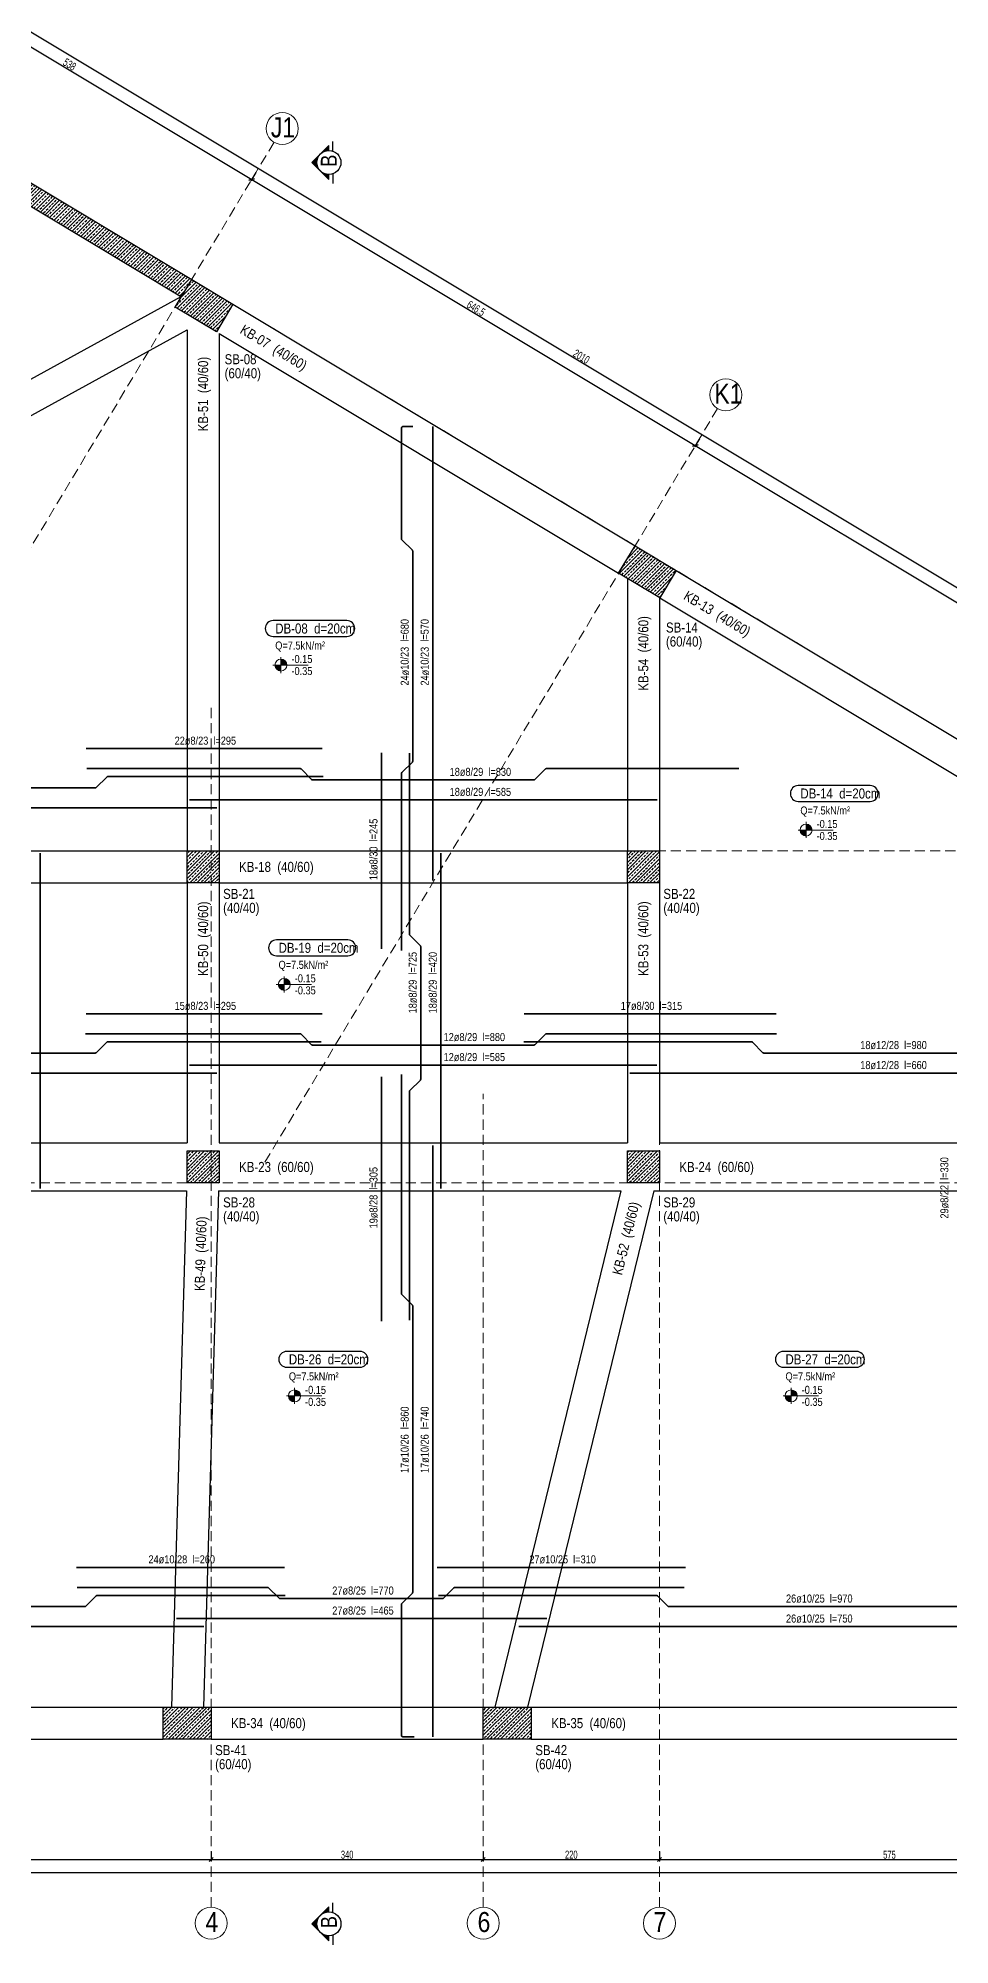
# Model space of a CAD drawing. Header units: millimetres. Extents: x 2068 to 9186, y 624 to 4235.
# Drawn here: x 3722 to 4861, y 624 to 3006 of the extents above; entities that cross this region are included whole.
import ezdxf
from ezdxf.enums import TextEntityAlignment as Align

# ---------------------------------------------------------------- set-up
doc = ezdxf.new("R2010")
doc.units = ezdxf.units.MM
doc.linetypes.add('DASHED', pattern=[19.05, 12.7, -6.35])
for name, color, linetype, lineweight in [('AKS BALONU (BEYKENT)', 7, 'Continuous', 20), ('AKS CIZGISI (BEYKENT)', 252, 'DASHED', 20), ('AKS NO (BEYKENT)', 3, 'Continuous', 20), ('AKS OLCU (BEYKENT)', 200, 'Continuous', 20), ('DONATI (BEYKENT)', 4, 'Continuous', 35), ('DONATI YAZISI (BEYKENT)', 3, 'Continuous', 20), ('DOSEME ISMI (BEYKENT)', 9, 'Continuous', 20), ('DOSEME PAFTA (BEYKENT)', 3, 'Continuous', 20), ('KESIT (BEYKENT)', 151, 'Continuous', 25), ('KESIT ISMI (BEYKENT)', 6, 'Continuous', 20), ('KIRIS (BEYKENT)', 2, 'Continuous', 30), ('KIRIS ISMI (BEYKENT)', 40, 'Continuous', 20), ('KOLON (BEYKENT)', 3, 'Continuous', 30), ('KOLON ISMI (BEYKENT)', 91, 'Continuous', 20), ('KOT CIZGI (BEYKENT)', 120, 'Continuous', 20), ('KOT YAZI (BEYKENT)', 7, 'Continuous', 20), ('PERDE (BEYKENT)', 6, 'Continuous', 30), ('TARAMA (BEYKENT)', 252, 'Continuous', 25), ('YAZI (BEYKENT)', 140, 'Continuous', 20)]:
    doc.layers.add(name, color=color, linetype=linetype, lineweight=lineweight)
doc.styles.add('DONATI YAZISI (BEYKENT)', font='')
doc.styles.add('DSMOLC-50', font='bahnschrift light condensed', dxfattribs={"width": 0.75, "height": 10})
doc.styles.add('KOT (BEYKENT)', font='')
doc.styles.add('YAZI (BEYKENT)', font='')
doc.styles.get('DONATI YAZISI (BEYKENT)').set_extended_font_data('Bahnschrift Light Condensed')
doc.styles.get('KOT (BEYKENT)').set_extended_font_data('Bahnschrift Light Condensed')
doc.styles.get('YAZI (BEYKENT)').set_extended_font_data('Bahnschrift Light Condensed')
doc.dimstyles.new('DSMOLC-50', dxfattribs={"dimtxt": 10, "dimasz": 5, "dimexe": 2, "dimexo": 2, "dimgap": 1, "dimtad": 1, "dimdec": 1, "dimrnd": 0.5, "dimzin": 12, "dimdsep": 46, "dimtxsty": 'DSMOLC-50', "dimblk": 'OBLIQUE', "dimblk1": 'OBLIQUE', "dimblk2": 'OBLIQUE', "dimcen": 0, "dimclrt": 7, "dimadec": 0, "dimazin": 0, "dimtfac": 1, "dimtdec": 4, "dimtix": 1, "dimtmove": 2, "dimatfit": 3, "dimfxl": 1, "dimtzin": 0, "dimarcsym": 0})
pattern_1 = [(45, (900.76, 27.5714), (-4.419417, 4.419417), []), (45, (905.1795, 27.5714), (-4.419417, 4.419417), [3.125, -1.5625])]

# ---------------------------------------------------------------- blocks, each defined once
blk = doc.blocks.new('_Oblique')
at = {"color": 0, "linetype": 'ByBlock', "lineweight": -2}
blk.add_line((-0.5, -0.5), (0.5, 0.5), dxfattribs=at)
blk = doc.blocks.new('*D95')
at = {"layer": 'AKS OLCU (BEYKENT)', "color": 0, "lineweight": -2, "transparency": 16777216}
for p, q in [((3367.7, 740.1), (3367.7, 728.1)), ((3937.7, 740.1), (3937.7, 728.1)), ((3367.7, 730.1), (3937.7, 730.1))]:
    blk.add_line(p, q, dxfattribs=at)
at = {"layer": 'DEFPOINTS', "color": 0, "transparency": 16777216}
for p in [(3367.7, 742.1), (3937.7, 742.1), (3937.7, 730.1)]:
    blk.add_point(p, dxfattribs=at)
at = {"layer": 'AKS OLCU (BEYKENT)', "color": 0, "lineweight": -2, "transparency": 16777216, "xscale": 5, "yscale": 5, "zscale": 5, "rotation": 180}
blk.add_blockref('_Oblique', (3367.7, 730.1), dxfattribs=at)
at = {"layer": 'AKS OLCU (BEYKENT)', "color": 0, "lineweight": -2, "transparency": 16777216, "xscale": 5, "yscale": 5, "zscale": 5}
blk.add_blockref('_Oblique', (3937.7, 730.1), dxfattribs=at)
at = {"layer": 'AKS OLCU (BEYKENT)', "color": 7, "transparency": 16777216, "insert": (3652.7, 736.2), "char_height": 10, "attachment_point": 5, "style": 'DSMOLC-50'}
blk.add_mtext('570', dxfattribs=at)
blk = doc.blocks.new('*D96')
at = {"layer": 'AKS OLCU (BEYKENT)', "color": 0, "lineweight": -2, "transparency": 16777216}
for p, q in [((3937.7, 740.1), (3937.7, 728.1)), ((4277.7, 740.1), (4277.7, 728.1)), ((3937.7, 730.1), (4277.7, 730.1))]:
    blk.add_line(p, q, dxfattribs=at)
at = {"layer": 'DEFPOINTS', "color": 0, "transparency": 16777216}
for p in [(3937.7, 742.1), (4277.7, 742.1), (4277.7, 730.1)]:
    blk.add_point(p, dxfattribs=at)
at = {"layer": 'AKS OLCU (BEYKENT)', "color": 0, "lineweight": -2, "transparency": 16777216, "xscale": 5, "yscale": 5, "zscale": 5, "rotation": 180}
blk.add_blockref('_Oblique', (3937.7, 730.1), dxfattribs=at)
at = {"layer": 'AKS OLCU (BEYKENT)', "color": 0, "lineweight": -2, "transparency": 16777216, "xscale": 5, "yscale": 5, "zscale": 5}
blk.add_blockref('_Oblique', (4277.7, 730.1), dxfattribs=at)
at = {"layer": 'AKS OLCU (BEYKENT)', "color": 7, "transparency": 16777216, "insert": (4107.7, 736.2), "char_height": 10, "attachment_point": 5, "style": 'DSMOLC-50'}
blk.add_mtext('340', dxfattribs=at)
blk = doc.blocks.new('*D97')
at = {"layer": 'AKS OLCU (BEYKENT)', "color": 0, "lineweight": -2, "transparency": 16777216}
for p, q in [((4277.7, 740.1), (4277.7, 728.1)), ((4497.7, 740.1), (4497.7, 728.1)), ((4277.7, 730.1), (4497.7, 730.1))]:
    blk.add_line(p, q, dxfattribs=at)
at = {"layer": 'DEFPOINTS', "color": 0, "transparency": 16777216}
for p in [(4277.7, 742.1), (4497.7, 742.1), (4497.7, 730.1)]:
    blk.add_point(p, dxfattribs=at)
at = {"layer": 'AKS OLCU (BEYKENT)', "color": 0, "lineweight": -2, "transparency": 16777216, "xscale": 5, "yscale": 5, "zscale": 5, "rotation": 180}
blk.add_blockref('_Oblique', (4277.7, 730.1), dxfattribs=at)
at = {"layer": 'AKS OLCU (BEYKENT)', "color": 0, "lineweight": -2, "transparency": 16777216, "xscale": 5, "yscale": 5, "zscale": 5}
blk.add_blockref('_Oblique', (4497.7, 730.1), dxfattribs=at)
at = {"layer": 'AKS OLCU (BEYKENT)', "color": 7, "transparency": 16777216, "insert": (4387.7, 736.2), "char_height": 10, "attachment_point": 5, "style": 'DSMOLC-50'}
blk.add_mtext('220', dxfattribs=at)
blk = doc.blocks.new('*D98')
at = {"layer": 'AKS OLCU (BEYKENT)', "color": 0, "lineweight": -2, "transparency": 16777216}
for p, q in [((4497.7, 740.1), (4497.7, 728.1)), ((5072.7, 740.1), (5072.7, 728.1)), ((4497.7, 730.1), (5072.7, 730.1))]:
    blk.add_line(p, q, dxfattribs=at)
at = {"layer": 'DEFPOINTS', "color": 0, "transparency": 16777216}
for p in [(4497.7, 742.1), (5072.7, 742.1), (5072.7, 730.1)]:
    blk.add_point(p, dxfattribs=at)
at = {"layer": 'AKS OLCU (BEYKENT)', "color": 0, "lineweight": -2, "transparency": 16777216, "xscale": 5, "yscale": 5, "zscale": 5, "rotation": 180}
blk.add_blockref('_Oblique', (4497.7, 730.1), dxfattribs=at)
at = {"layer": 'AKS OLCU (BEYKENT)', "color": 0, "lineweight": -2, "transparency": 16777216, "xscale": 5, "yscale": 5, "zscale": 5}
blk.add_blockref('_Oblique', (5072.7, 730.1), dxfattribs=at)
at = {"layer": 'AKS OLCU (BEYKENT)', "color": 7, "transparency": 16777216, "insert": (4785.2, 736.2), "char_height": 10, "attachment_point": 5, "style": 'DSMOLC-50'}
blk.add_mtext('575', dxfattribs=at)
blk = doc.blocks.new('*D117')
at = {"layer": 'AKS OLCU (BEYKENT)', "color": 0, "lineweight": -2, "transparency": 16777216}
for p, q in [((2552.7, 740.1), (2552.7, 712.1)), ((8922.7, 740.1), (8922.7, 712.1)), ((2552.7, 714.1), (8922.7, 714.1))]:
    blk.add_line(p, q, dxfattribs=at)
at = {"layer": 'DEFPOINTS', "color": 0, "transparency": 16777216}
for p in [(2552.7, 742.1), (8922.7, 742.1), (8922.7, 714.1)]:
    blk.add_point(p, dxfattribs=at)
at = {"layer": 'AKS OLCU (BEYKENT)', "color": 0, "lineweight": -2, "transparency": 16777216, "xscale": 5, "yscale": 5, "zscale": 5, "rotation": 180}
blk.add_blockref('_Oblique', (2552.7, 714.1), dxfattribs=at)
at = {"layer": 'AKS OLCU (BEYKENT)', "color": 0, "lineweight": -2, "transparency": 16777216, "xscale": 5, "yscale": 5, "zscale": 5}
blk.add_blockref('_Oblique', (8922.7, 714.1), dxfattribs=at)
at = {"layer": 'AKS OLCU (BEYKENT)', "color": 7, "transparency": 16777216, "insert": (5737.7, 720.2), "char_height": 10, "attachment_point": 5, "style": 'DSMOLC-50'}
blk.add_mtext('6370', dxfattribs=at)
blk = doc.blocks.new('*D124')
at = {"layer": 'AKS OLCU (BEYKENT)', "color": 0, "lineweight": -2, "transparency": 16777216}
for p, q in [((3532.4, 3115.1), (3526.2, 3104.8)), ((3527.3, 3106.6), (3988.5, 2829.6)), ((3993.7, 2838.2), (3987.5, 2827.9))]:
    blk.add_line(p, q, dxfattribs=at)
at = {"layer": 'DEFPOINTS', "color": 0, "transparency": 16777216}
for p in [(3533.4, 3116.9), (3994.7, 2839.9), (3988.5, 2829.6)]:
    blk.add_point(p, dxfattribs=at)
at = {"layer": 'AKS OLCU (BEYKENT)', "color": 0, "lineweight": -2, "transparency": 16777216, "xscale": 5, "yscale": 5, "zscale": 5}
for p, rotation in [((3527.3, 3106.6), 149.019697985541), ((3988.5, 2829.6), 329.019697985541)]:
    blk.add_blockref('_Oblique', p, dxfattribs=dict(at, rotation=rotation))
at = {"layer": 'AKS OLCU (BEYKENT)', "color": 7, "transparency": 16777216, "insert": (3761, 2973.3), "char_height": 10, "attachment_point": 5, "rotation": 329.0197, "style": 'DSMOLC-50'}
blk.add_mtext('538', dxfattribs=at)
blk = doc.blocks.new('*D125')
at = {"layer": 'AKS OLCU (BEYKENT)', "color": 0, "lineweight": -2, "transparency": 16777216}
for p, q in [((3993.7, 2838.2), (3987.5, 2827.9)), ((3988.5, 2829.6), (4542.6, 2497)), ((4547.7, 2505.5), (4541.6, 2495.3))]:
    blk.add_line(p, q, dxfattribs=at)
at = {"layer": 'DEFPOINTS', "color": 0, "transparency": 16777216}
for p in [(3994.7, 2839.9), (4548.8, 2507.3), (4542.6, 2497)]:
    blk.add_point(p, dxfattribs=at)
at = {"layer": 'AKS OLCU (BEYKENT)', "color": 0, "lineweight": -2, "transparency": 16777216, "xscale": 5, "yscale": 5, "zscale": 5}
for p, rotation in [((3988.5, 2829.6), 149.019697985541), ((4542.6, 2497), 329.019697985541)]:
    blk.add_blockref('_Oblique', p, dxfattribs=dict(at, rotation=rotation))
at = {"layer": 'AKS OLCU (BEYKENT)', "color": 7, "transparency": 16777216, "insert": (4268.7, 2668.5), "char_height": 10, "attachment_point": 5, "rotation": 329.0197, "style": 'DSMOLC-50'}
blk.add_mtext('646.5', dxfattribs=at)
blk = doc.blocks.new('*D126')
at = {"layer": 'AKS OLCU (BEYKENT)', "color": 0, "lineweight": -2, "transparency": 16777216}
for p, q in [((4547.7, 2505.5), (4541.6, 2495.3)), ((4542.6, 2497), (5250.5, 2071.9)), ((5255.6, 2080.5), (5249.5, 2070.2))]:
    blk.add_line(p, q, dxfattribs=at)
at = {"layer": 'DEFPOINTS', "color": 0, "transparency": 16777216}
for p in [(4548.8, 2507.3), (5256.7, 2082.2), (5250.5, 2071.9)]:
    blk.add_point(p, dxfattribs=at)
at = {"layer": 'AKS OLCU (BEYKENT)', "color": 0, "lineweight": -2, "transparency": 16777216, "xscale": 5, "yscale": 5, "zscale": 5}
for p, rotation in [((4542.6, 2497), 149.019697985541), ((5250.5, 2071.9), 329.019697985541)]:
    blk.add_blockref('_Oblique', p, dxfattribs=dict(at, rotation=rotation))
at = {"layer": 'AKS OLCU (BEYKENT)', "color": 7, "transparency": 16777216, "insert": (4899.7, 2289.7), "char_height": 10, "attachment_point": 5, "rotation": 329.0197, "style": 'DSMOLC-50'}
blk.add_mtext('825.5', dxfattribs=at)
blk = doc.blocks.new('*D127')
at = {"layer": 'AKS OLCU (BEYKENT)', "color": 0, "lineweight": -2, "transparency": 16777216}
for p, q in [((3534.5, 3118.6), (3536.5, 3122)), ((3535.5, 3120.3), (5258.7, 2085.7)), ((5257.7, 2083.9), (5259.8, 2087.4))]:
    blk.add_line(p, q, dxfattribs=at)
at = {"layer": 'DEFPOINTS', "color": 0, "transparency": 16777216}
for p in [(3533.4, 3116.9), (5256.7, 2082.2), (5258.7, 2085.7)]:
    blk.add_point(p, dxfattribs=at)
at = {"layer": 'AKS OLCU (BEYKENT)', "color": 0, "lineweight": -2, "transparency": 16777216, "xscale": 5, "yscale": 5, "zscale": 5}
for p, rotation in [((3535.5, 3120.3), 149.019697985541), ((5258.7, 2085.7), 329.019697985541)]:
    blk.add_blockref('_Oblique', p, dxfattribs=dict(at, rotation=rotation))
at = {"layer": 'AKS OLCU (BEYKENT)', "color": 7, "transparency": 16777216, "insert": (4400.3, 2608.2), "char_height": 10, "attachment_point": 5, "rotation": 329.0197, "style": 'DSMOLC-50'}
blk.add_mtext('2010', dxfattribs=at)

msp = doc.modelspace()

# ---------------------------------------------------------------- hatches: boundary and pattern name
at = {"layer": 'KESIT (BEYKENT)', "lineweight": -3}
h = msp.add_hatch(color=256, dxfattribs=at)
h.dxf.hatch_style = 1
h.paths.add_polyline_path([(4074.3, 2861.4), (4063.7, 2850.79), (4074.3, 2840.18, -0.1989124), (4069.91, 2850.79, -0.1989124)])
h = msp.add_hatch(color=256, dxfattribs=at)
h.dxf.hatch_style = 1
h.paths.add_polyline_path([(4084.91, 2872), (4074.3, 2861.4, -0.1989124), (4084.91, 2865.79)])
h = msp.add_hatch(color=256, dxfattribs=at)
h.dxf.hatch_style = 1
h.paths.add_polyline_path([(4084.91, 2835.79, -0.1989124), (4074.3, 2840.18), (4084.91, 2829.58)])
h = msp.add_hatch(color=256, dxfattribs=at)
h.dxf.hatch_style = 1
h.paths.add_polyline_path([(4084.95, 670.99), (4074.34, 660.39, -0.1989124), (4084.95, 664.78)])
h = msp.add_hatch(color=256, dxfattribs=at)
h.dxf.hatch_style = 1
h.paths.add_polyline_path([(4074.34, 660.39), (4063.74, 649.78), (4074.34, 639.17, -0.1989124), (4069.95, 649.78, -0.1989124)])
h = msp.add_hatch(color=256, dxfattribs=at)
h.dxf.hatch_style = 1
h.paths.add_polyline_path([(4084.95, 634.78, -0.1989124), (4074.34, 639.17), (4084.95, 628.57)])
at = {"layer": 'KOT CIZGI (BEYKENT)'}
h = msp.add_hatch(color=256, dxfattribs=at)
h.dxf.hatch_style = 1
h.paths.add_polyline_path([(4024.96, 2222.83), (4017.46, 2222.83, 0.4142136), (4024.96, 2215.33)])
h = msp.add_hatch(color=256, dxfattribs=at)
h.dxf.hatch_style = 1
h.paths.add_polyline_path([(4024.96, 2230.33), (4024.96, 2222.83), (4032.46, 2222.83, 0.4142136)])
h = msp.add_hatch(color=256, dxfattribs=at)
h.dxf.hatch_style = 1
h.paths.add_polyline_path([(4680.96, 2016.67), (4673.46, 2016.67, 0.4142136), (4680.96, 2009.17)])
h = msp.add_hatch(color=256, dxfattribs=at)
h.dxf.hatch_style = 1
h.paths.add_polyline_path([(4680.96, 2024.17), (4680.96, 2016.67), (4688.46, 2016.67, 0.4142136)])
h = msp.add_hatch(color=256, dxfattribs=at)
h.dxf.hatch_style = 1
h.paths.add_polyline_path([(4029.11, 1823.82), (4021.61, 1823.82, 0.4142136), (4029.11, 1816.32)])
h = msp.add_hatch(color=256, dxfattribs=at)
h.dxf.hatch_style = 1
h.paths.add_polyline_path([(4029.11, 1831.32), (4029.11, 1823.82), (4036.61, 1823.82, 0.4142136)])
h = msp.add_hatch(color=256, dxfattribs=at)
h.dxf.hatch_style = 1
h.paths.add_polyline_path([(4041.95, 1317.08), (4041.95, 1309.58), (4049.45, 1309.58, 0.4142136)])
h = msp.add_hatch(color=256, dxfattribs=at)
h.dxf.hatch_style = 1
h.paths.add_polyline_path([(4662.37, 1317.08), (4662.37, 1309.58), (4669.87, 1309.58, 0.4142136)])
h = msp.add_hatch(color=256, dxfattribs=at)
h.dxf.hatch_style = 1
h.paths.add_polyline_path([(4041.95, 1309.58), (4034.45, 1309.58, 0.4142136), (4041.95, 1302.08)])
h = msp.add_hatch(color=256, dxfattribs=at)
h.dxf.hatch_style = 1
h.paths.add_polyline_path([(4662.37, 1309.58), (4654.87, 1309.58, 0.4142136), (4662.37, 1302.08)])
at = {"layer": 'TARAMA (BEYKENT)', "lineweight": -3}
h = msp.add_hatch(dxfattribs=at)
h.set_pattern_fill('ANSI33', color=256)
h.set_pattern_definition([(45, (900.76, 27.5714), (-4.490128, 4.490128), []), (45, (905.25, 27.5714), (-4.490128, 4.490128), [3.175, -1.5875])])
h.paths.add_polyline_path([(3473.55, 2968.59), (3460.68, 2947.15), (3900.18, 2683.28), (3901.01, 2683.74), (3913.46, 2704.48)])
at = {"layer": 'TARAMA (BEYKENT)'}
h = msp.add_hatch(dxfattribs=at)
h.set_pattern_fill('ANSI33', color=256, style=0, pattern_type=0)
h.set_pattern_definition(pattern_1)
h.paths.add_polyline_path([(3913.46, 2704.48), (3964.9, 2673.59), (3944.31, 2639.3), (3892.87, 2670.18)], flags=0)
h = msp.add_hatch(dxfattribs=at)
h.set_pattern_fill('ANSI33', color=256, style=0, pattern_type=0)
h.set_pattern_definition(pattern_1)
h.paths.add_polyline_path([(4467.46, 2371.86), (4518.9, 2340.97), (4498.31, 2306.68), (4446.87, 2337.56)], flags=0)
h = msp.add_hatch(dxfattribs=at)
h.set_pattern_fill('ANSI33', color=256, style=0, pattern_type=0)
h.set_pattern_definition(pattern_1)
h.paths.add_polyline_path([(3907.73, 1990.62), (3947.73, 1990.62), (3947.73, 1950.62), (3907.73, 1950.62)], flags=0)
h = msp.add_hatch(dxfattribs=at)
h.set_pattern_fill('ANSI33', color=256, style=0, pattern_type=0)
h.set_pattern_definition(pattern_1)
h.paths.add_polyline_path([(4457.73, 1990.62), (4497.73, 1990.62), (4497.73, 1950.62), (4457.73, 1950.62)], flags=0)
h = msp.add_hatch(dxfattribs=at)
h.set_pattern_fill('ANSI33', color=256, style=0, pattern_type=0)
h.set_pattern_definition(pattern_1)
h.paths.add_polyline_path([(3907.73, 1615.62), (3947.73, 1615.62), (3947.73, 1575.62), (3907.73, 1575.62)], flags=0)
h = msp.add_hatch(dxfattribs=at)
h.set_pattern_fill('ANSI33', color=256, style=0, pattern_type=0)
h.set_pattern_definition(pattern_1)
h.paths.add_polyline_path([(4457.73, 1615.62), (4497.73, 1615.62), (4497.73, 1575.62), (4457.73, 1575.62)], flags=0)
h = msp.add_hatch(dxfattribs=at)
h.set_pattern_fill('ANSI33', color=256, style=0, pattern_type=0)
h.set_pattern_definition(pattern_1)
h.paths.add_polyline_path([(3877.75, 920.62), (3937.75, 920.62), (3937.75, 880.62), (3877.75, 880.62)], flags=0)
h = msp.add_hatch(dxfattribs=at)
h.set_pattern_fill('ANSI33', color=256, style=0, pattern_type=0)
h.set_pattern_definition(pattern_1)
h.paths.add_polyline_path([(4277.73, 920.62), (4337.73, 920.62), (4337.73, 880.62), (4277.73, 880.62)], flags=0)

# ---------------------------------------------------------------- linework, layer by layer
at = {"layer": 'AKS BALONU (BEYKENT)'}
for centre in [(4026.64, 2893.15), (4580.72, 2560.48), (3937.73, 650.62), (4277.72, 650.62), (4497.73, 650.62)]:
    msp.add_circle(centre, 20, dxfattribs=at)
at = {"layer": 'AKS CIZGISI (BEYKENT)'}
for p, q in [((3280.65, 3084.41), (5607.94, 1687.16)), ((4016.34, 2876), (3445.87, 1925.83)), ((4570.42, 2543.33), (3999.94, 1593.16)), ((3937.73, 670.62), (3937.73, 2170.93)), ((4497.73, 670.62), (4497.73, 2135.91)), ((3254.71, 1990.62), (9137.72, 1990.62)), ((4277.72, 670.62), (4277.72, 1686.91)), ((2752.06, 1575.62), (9137.72, 1575.62)), ((2352.73, 880.62), (9137.72, 880.62))]:
    msp.add_line(p, q, dxfattribs=at)
at = {"layer": 'DONATI (BEYKENT)'}
for points in [[(4175.58, 1866.29), (4175.58, 2087.28, -0.1989124), (4176.02, 2088.34), (4189.14, 2101.46, 0.1989124), (4189.58, 2102.52), (4189.58, 2365.13, 0.1989124), (4189.14, 2366.19), (4176.02, 2379.31, -0.1989124), (4175.58, 2380.37), (4175.58, 2519.19, -0.4142136), (4177.08, 2520.69), (4189.58, 2520.69)], [(4185.58, 1404.09), (4185.58, 1690, -0.1989124), (4186.02, 1691.06), (4199.14, 1704.18, 0.1989124), (4199.58, 1705.24), (4199.58, 1871, 0.1989124), (4199.14, 1872.06), (4186.02, 1885.18, -0.1989124), (4185.58, 1886.24), (4185.58, 2112.5)], [(3259.31, 2083.34), (3507.04, 2083.34, -0.1989124), (3508.11, 2082.9), (3521.23, 2069.78, 0.1989124), (3522.29, 2069.34), (3793.09, 2069.34, 0.1989124), (3794.15, 2069.78), (3807.27, 2082.9, -0.1989124), (3808.33, 2083.34), (4077.72, 2083.34)], [(3782.39, 2093.34), (4049.12, 2093.34, -0.1989124), (4050.18, 2092.9), (4063.3, 2079.78, 0.1989124), (4064.36, 2079.34), (4341.16, 2079.34, 0.1989124), (4342.22, 2079.78), (4355.34, 2092.9, -0.1989124), (4356.4, 2093.34), (4596.91, 2093.34)], [(3207.01, 1751.94), (3507.1, 1751.94, -0.1989124), (3508.16, 1751.5), (3521.29, 1738.38, 0.1989124), (3522.35, 1737.94), (3793.1, 1737.94, 0.1989124), (3794.16, 1738.38), (3807.29, 1751.5, -0.1989124), (3808.35, 1751.94), (4075.41, 1751.94)], [(3780.86, 1761.94), (4049.1, 1761.94, -0.1989124), (4050.16, 1761.5), (4063.29, 1748.38, 0.1989124), (4064.35, 1747.94), (4341.1, 1747.94, 0.1989124), (4342.16, 1748.38), (4355.29, 1761.5, -0.1989124), (4356.35, 1761.94), (4644.26, 1761.94)], [(4328.59, 1751.94), (4612.84, 1751.94, -0.1989124), (4613.9, 1751.5), (4627.02, 1738.38, 0.1989124), (4628.09, 1737.94), (4946.06, 1737.94, 0.1989124), (4947.12, 1738.38), (4960.24, 1751.5, -0.1989124), (4961.3, 1751.94), (5296.99, 1751.94)], [(4191.58, 883.62), (4177.08, 883.62, -0.4142136), (4175.58, 885.12), (4175.58, 1049, -0.1989124), (4176.02, 1050.06), (4189.14, 1063.18, 0.1989124), (4189.58, 1064.24), (4189.58, 1422, 0.1989124), (4189.14, 1423.06), (4176.02, 1436.18, -0.1989124), (4175.58, 1437.24), (4175.58, 1711.02)], [(3231.95, 1060.32), (3503.85, 1060.32, -0.1989124), (3504.91, 1059.88), (3518.04, 1046.76, 0.1989124), (3519.1, 1046.32), (3780.11, 1046.32, 0.1989124), (3781.17, 1046.76), (3794.29, 1059.88, -0.1989124), (3795.35, 1060.32), (4030.36, 1060.32)], [(3770.28, 1070.32), (4008.4, 1070.32, -0.1989124), (4009.46, 1069.88), (4022.58, 1056.76, 0.1989124), (4023.64, 1056.32), (4226.96, 1056.32, 0.1989124), (4228.02, 1056.76), (4241.14, 1069.88, -0.1989124), (4242.2, 1070.32), (4528.67, 1070.32)], [(4221.86, 1060.32), (4494.16, 1060.32, -0.1989124), (4495.22, 1059.88), (4508.34, 1046.76, 0.1989124), (4509.4, 1046.32), (4883.62, 1046.32, 0.1989124), (4884.68, 1046.76), (4897.8, 1059.88, -0.1989124), (4898.86, 1060.32), (5180.25, 1060.32)]]:
    msp.add_lwpolyline(points, format="xyb", dxfattribs=at)
for points in [[(4214.58, 1953.62), (4214.58, 2520.69)], [(3781.48, 2118.34), (4076.47, 2118.34)], [(4150.58, 1868.29), (4150.58, 2113.3)], [(3910.73, 2054.34), (4494.79, 2054.34)], [(3370.62, 2044.34), (3944.73, 2044.34)], [(3724.03, 1568.62), (3724.03, 1987.62)], [(4224.58, 1568.62), (4224.58, 1987.62)], [(3781.48, 1786.94), (4076.48, 1786.94)], [(4328.81, 1786.94), (4643.81, 1786.94)], [(3910.73, 1722.94), (4494.72, 1722.94)], [(3370.7, 1712.94), (3944.73, 1712.94)], [(4150.58, 1403.12), (4150.58, 1708.12)], [(4460.73, 1712.94), (5116.65, 1712.94)], [(4214.58, 883.62), (4214.58, 1622.62)], [(3769.47, 1095.32), (4029.47, 1095.32)], [(4220.3, 1095.32), (4530.3, 1095.32)], [(3894.48, 1031.32), (4357.29, 1031.32)], [(3370.64, 1021.32), (3928.49, 1021.32)], [(4322.11, 1021.32), (5069.72, 1021.32)]]:
    msp.add_lwpolyline(points, dxfattribs=at)
at = {"layer": 'DOSEME PAFTA (BEYKENT)', "lineweight": -3}
for points in [[(4015.24, 2258.55), (4107.36, 2258.55, 1), (4107.36, 2278.34), (4015.24, 2278.34, 1)], [(4671.25, 2052.39), (4761.16, 2052.39, 1), (4761.16, 2072.18), (4671.25, 2072.18, 1)], [(4019.4, 1859.54), (4108.51, 1859.54, 1), (4108.51, 1879.32), (4019.4, 1879.32, 1)], [(4032.24, 1345.3), (4123.66, 1345.3, 1), (4123.66, 1365.08), (4032.24, 1365.08, 1)], [(4652.66, 1345.3), (4743.99, 1345.3, 1), (4743.99, 1365.08), (4652.66, 1365.08, 1)]]:
    msp.add_lwpolyline(points, format="xyb", close=True, dxfattribs=at)
at = {"layer": 'KESIT (BEYKENT)', "lineweight": -3, "flags": 128}
for points in [[(4084.91, 2865.79), (4084.91, 2872), (4063.7, 2850.79), (4084.91, 2829.58), (4084.91, 2835.79)], [(4089.91, 2864.93), (4089.91, 2877)], [(4089.91, 2836.65), (4089.91, 2824.58)], [(4084.95, 664.78), (4084.95, 670.99), (4063.74, 649.78), (4084.95, 628.57), (4084.95, 634.78)], [(4089.95, 663.92), (4089.95, 675.99)], [(4089.95, 635.64), (4089.95, 623.57)]]:
    msp.add_lwpolyline(points, dxfattribs=at)
at = {"layer": 'KESIT (BEYKENT)', "lineweight": -3}
for centre in [(4084.91, 2850.79), (4084.95, 649.78)]:
    msp.add_circle(centre, 15, dxfattribs=at)
at = {"layer": 'KIRIS (BEYKENT)'}
for p, q in [((3395.12, 2405.83), (3900.19, 2683.28)), ((3964.9, 2673.59), (4467.46, 2371.86)), ((3407.63, 2367.06), (3907.73, 2641.79)), ((3907.73, 2641.79), (3907.73, 1990.72)), ((3947.73, 2637.25), (4446.87, 2337.56)), ((3947.73, 2637.25), (3947.73, 1990.72)), ((4518.9, 2340.97), (5175.29, 1946.88)), ((4457.73, 2331.16), (4457.82, 1990.72)), ((4497.72, 2307.15), (4497.83, 1990.72)), ((4498.31, 2306.68), (5154.31, 1912.82)), ((3407.63, 1990.62), (3907.73, 1990.62)), ((3947.73, 1990.62), (4457.82, 1990.62)), ((3407.72, 1950.62), (3907.73, 1950.62)), ((3907.73, 1950.62), (3907.73, 1625.62)), ((3947.73, 1950.62), (4457.73, 1950.62)), ((3947.73, 1950.62), (3947.73, 1625.62)), ((4457.73, 1950.62), (4457.73, 1625.62)), ((4497.72, 1950.72), (4497.72, 1625.62)), ((3407.72, 1625.62), (3907.73, 1625.62)), ((3947.73, 1625.62), (4457.73, 1625.62)), ((4497.72, 1625.62), (5036.5, 1625.62)), ((3407.72, 1565.62), (3906.85, 1565.62)), ((3906.85, 1565.62), (3888.29, 920.52)), ((3946.87, 1565.62), (3928.31, 920.52)), ((3946.87, 1565.62), (4449.8, 1565.62)), ((4449.8, 1565.62), (4292, 920.52)), ((4490.98, 1565.62), (4333.19, 920.52)), ((4490.98, 1565.62), (5032.73, 1565.62)), ((3427.62, 920.62), (3877.75, 920.62)), ((3937.75, 920.62), (4277.73, 920.62)), ((4337.73, 920.62), (5012.82, 920.62)), ((3427.62, 880.62), (3877.75, 880.62)), ((3937.75, 880.62), (4277.73, 880.62)), ((4337.73, 880.62), (5012.82, 880.62))]:
    msp.add_line(p, q, dxfattribs=at)
at = {"layer": 'KOLON (BEYKENT)'}
for points in [[(3913.46, 2704.48), (3964.9, 2673.59), (3944.31, 2639.3), (3892.87, 2670.18)], [(4467.46, 2371.86), (4518.9, 2340.97), (4498.31, 2306.68), (4446.87, 2337.56)], [(3907.73, 1990.62), (3947.73, 1990.62), (3947.73, 1950.62), (3907.73, 1950.62)], [(4457.73, 1990.62), (4497.73, 1990.62), (4497.73, 1950.62), (4457.73, 1950.62)], [(3907.73, 1615.62), (3947.73, 1615.62), (3947.73, 1575.62), (3907.73, 1575.62)], [(4457.73, 1615.62), (4497.73, 1615.62), (4497.73, 1575.62), (4457.73, 1575.62)], [(3877.75, 920.62), (3937.75, 920.62), (3937.75, 880.62), (3877.75, 880.62)], [(4277.73, 920.62), (4337.73, 920.62), (4337.73, 880.62), (4277.73, 880.62)]]:
    msp.add_lwpolyline(points, close=True, dxfattribs=at)
at = {"layer": 'KOT CIZGI (BEYKENT)'}
for p, q in [((4014.96, 2222.83), (4058.99, 2222.83)), ((4024.96, 2232.83), (4024.96, 2212.83)), ((4680.96, 2026.68), (4680.96, 2006.68)), ((4670.96, 2016.67), (4714.99, 2016.67)), ((4019.11, 1823.82), (4063.14, 1823.82)), ((4029.11, 1833.82), (4029.11, 1813.82)), ((4041.95, 1319.58), (4041.95, 1299.58)), ((4662.37, 1319.58), (4662.37, 1299.58)), ((4031.95, 1309.58), (4075.98, 1309.58)), ((4652.37, 1309.58), (4696.4, 1309.58))]:
    msp.add_line(p, q, dxfattribs=at)
for centre in [(4024.96, 2222.83), (4680.96, 2016.67), (4029.11, 1823.82), (4041.95, 1309.58), (4662.37, 1309.58)]:
    msp.add_circle(centre, 7.5, dxfattribs=at)
at = {"layer": 'PERDE (BEYKENT)'}
for p, q in [((3473.47, 2968.65), (3913.46, 2704.48)), ((3460.59, 2947.2), (3900.59, 2683.03))]:
    msp.add_line(p, q, dxfattribs=at)

# ---------------------------------------------------------------- texts
at = {"layer": 'AKS NO (BEYKENT)', "style": 'YAZI (BEYKENT)'}
for s, p in [('J1', (4012.42, 2882.15)), ('K1', (4566.49, 2549.48)), ('4', (3930.65, 639.62)), ('6', (4270.65, 639.62)), ('7', (4490.6, 639.62))]:
    msp.add_text(s, height=25, dxfattribs=at).set_placement(p)
at = {"layer": 'DONATI YAZISI (BEYKENT)', "style": 'DONATI YAZISI (BEYKENT)'}
for s, p in [(' 24ø10/23  l=680', (4179.58, 2237.15)), (' 24ø10/23  l=570', (4204.58, 2237.15)), (' 18ø8/30  l=245', (4140.58, 1990.79)), (' 18ø8/29  l=725', (4189.58, 1824.35)), (' 18ø8/29  l=420', (4214.58, 1824.35)), (' 29ø8/22  l=330', (4853.78, 1567.89)), (' 19ø8/28  l=305', (4140.58, 1555.62)), (' 17ø10/26  l=860', (4179.58, 1253.12)), (' 17ø10/26  l=740', (4204.58, 1253.12))]:
    msp.add_text(s, height=10, rotation=90, dxfattribs=at).set_placement(p, align=Align.MIDDLE_CENTER)
for s, p in [(' 22ø8/23  l=295', (3928.97, 2128.34)), (' 18ø8/29  l=830', (4272.52, 2089.34)), (' 18ø8/29  l=585', (4272.52, 2064.34)), (' 15ø8/23  l=295', (3928.98, 1796.94)), (' 17ø8/30  l=315', (4486.31, 1796.94)), (' 12ø8/29  l=880', (4264.99, 1757.94)), (' 18ø12/28  l=980', (4788.69, 1747.94)), (' 12ø8/29  l=585', (4264.99, 1732.94)), (' 18ø12/28  l=660', (4788.69, 1722.94)), (' 24ø10/28  l=260', (3899.47, 1105.32)), (' 27ø10/25  l=310', (4375.3, 1105.32)), (' 27ø8/25  l=770', (4125.89, 1066.32)), (' 26ø10/25  l=970', (4695.92, 1056.32)), (' 27ø8/25  l=465', (4125.89, 1041.32)), (' 26ø10/25  l=750', (4695.92, 1031.32))]:
    msp.add_text(s, height=10, dxfattribs=at).set_placement(p, align=Align.MIDDLE_CENTER)
at = {"layer": 'DOSEME ISMI (BEYKENT)', "style": 'YAZI (BEYKENT)'}
for s, p in [('DB-08  d=20cm', (4017.88, 2262.21)), ('DB-14  d=20cm', (4673.89, 2056.05)), ('DB-19  d=20cm', (4022.04, 1863.19)), ('DB-26  d=20cm', (4034.88, 1348.95)), ('DB-27  d=20cm', (4655.3, 1348.95))]:
    msp.add_text(s, height=12.5, dxfattribs=at).set_placement(p)
at = {"layer": 'KESIT ISMI (BEYKENT)', "style": 'YAZI (BEYKENT)'}
for p in [(4094.78, 2845.33), (4094.82, 644.32)]:
    msp.add_text('B', height=20, rotation=90, dxfattribs=at).set_placement(p)
at = {"layer": 'KIRIS ISMI (BEYKENT)', "style": 'YAZI (BEYKENT)'}
for s, rotation, p in [('KB-07  (40/60)', 329.01956, (3972.82, 2638.22)), ('KB-51  (40/60)', 90, (3933.98, 2514.85)), ('KB-13  (40/60)', 329.01956, (4526.82, 2305.6)), ('KB-54  (40/60)', 90, (4483.98, 2190.82)), ('KB-50  (40/60)', 90, (3933.98, 1834.23)), ('KB-53  (40/60)', 90, (4483.98, 1834.41)), ('KB-52  (40/60)', 76.25513, (4450.93, 1459.7)), ('KB-49  (40/60)', 88.35175, (3929.52, 1440.49))]:
    msp.add_text(s, height=12.5, rotation=rotation, dxfattribs=at).set_placement(p)
for s, p in [('KB-18  (40/60)', (3972.73, 1964.37)), ('KB-23  (60/60)', (3972.73, 1589.37)), ('KB-24  (60/60)', (4522.72, 1589.37)), ('KB-34  (40/60)', (3962.77, 894.37)), ('KB-35  (40/60)', (4362.73, 894.37))]:
    msp.add_text(s, height=12.5, dxfattribs=at).set_placement(p)
at = {"layer": 'KOLON ISMI (BEYKENT)', "style": 'YAZI (BEYKENT)'}
for s, p in [('SB-08', (3954.62, 2598.68)), ('(60/40)', (3954.62, 2581.18)), ('SB-14', (4505.97, 2263.46)), ('(60/40)', (4505.97, 2245.96)), ('SB-21', (3952.73, 1930.62)), ('SB-22', (4502.72, 1930.62)), ('(40/40)', (3952.73, 1913.12)), ('(40/40)', (4502.72, 1913.12)), ('SB-28', (3952.73, 1545.09)), ('SB-29', (4502.73, 1545.09)), ('(40/40)', (3952.73, 1527.59)), ('(40/40)', (4502.73, 1527.59)), ('SB-41', (3942.75, 860.62)), ('SB-42', (4342.73, 860.62)), ('(60/40)', (3942.75, 843.12)), ('(60/40)', (4342.73, 843.12))]:
    msp.add_text(s, height=12.5, dxfattribs=at).set_placement(p)
at = {"layer": 'KOT YAZI (BEYKENT)', "style": 'KOT (BEYKENT)'}
for s, p in [(' -0.15', (4034.96, 2225.33)), (' -0.35', (4034.96, 2210.33)), (' -0.15', (4690.96, 2019.18)), (' -0.35', (4690.96, 2004.17)), (' -0.15', (4039.11, 1826.32)), (' -0.35', (4039.11, 1811.32)), (' -0.15', (4051.95, 1312.08)), (' -0.15', (4672.37, 1312.08)), (' -0.35', (4051.95, 1297.08)), (' -0.35', (4672.37, 1297.08))]:
    msp.add_text(s, height=10, dxfattribs=at).set_placement(p)
at = {"layer": 'YAZI (BEYKENT)', "style": 'YAZI (BEYKENT)'}
for p in [(4017.88, 2242.21), (4673.89, 2036.05), (4022.04, 1843.19), (4034.88, 1328.95), (4655.3, 1328.95)]:
    msp.add_text('Q=7.5kN/m²', height=10, dxfattribs=at).set_placement(p)

# ---------------------------------------------------------------- dimensions: what is measured, and where the dimension line sits
at = {"layer": 'AKS OLCU (BEYKENT)'}
for base, p1, p2, picture, middle in [((5258.74, 2085.65), (3533.43, 3116.85), (5256.68, 2082.22), '*D127', (4400.25, 2608.2)), ((3988.5, 2829.63), (3533.43, 3116.85), (3994.68, 2839.92), '*D124', (3761.02, 2973.33)), ((4542.58, 2496.97), (3994.68, 2839.92), (4548.76, 2507.25), '*D125', (4268.66, 2668.49)), ((5250.5, 2071.94), (4548.76, 2507.25), (5256.68, 2082.22), '*D126', (4899.68, 2289.68))]:
    dim = msp.add_linear_dim(base=base, p1=p1, p2=p2, angle=329.0197, dimstyle='DSMOLC-50', dxfattribs=at)
    dim.commit()
    dim.dimension.update_dxf_attribs({"geometry": picture, "text_midpoint": middle})
for base, p1, p2, picture, middle in [((8922.72, 714.1), (2552.73, 742.1), (8922.72, 742.1), '*D117', (5737.72, 720.2)), ((3937.73, 730.1), (3367.73, 742.1), (3937.73, 742.1), '*D95', (3652.73, 736.2)), ((4277.72, 730.1), (3937.73, 742.1), (4277.72, 742.1), '*D96', (4107.72, 736.2)), ((4497.73, 730.1), (4277.72, 742.1), (4497.73, 742.1), '*D97', (4387.72, 736.2)), ((5072.73, 730.1), (4497.73, 742.1), (5072.73, 742.1), '*D98', (4785.23, 736.15))]:
    dim = msp.add_linear_dim(base=base, p1=p1, p2=p2, dimstyle='DSMOLC-50', dxfattribs=at)
    dim.commit()
    dim.dimension.update_dxf_attribs({"geometry": picture, "text_midpoint": middle})

doc.saveas('drawing.dxf')
